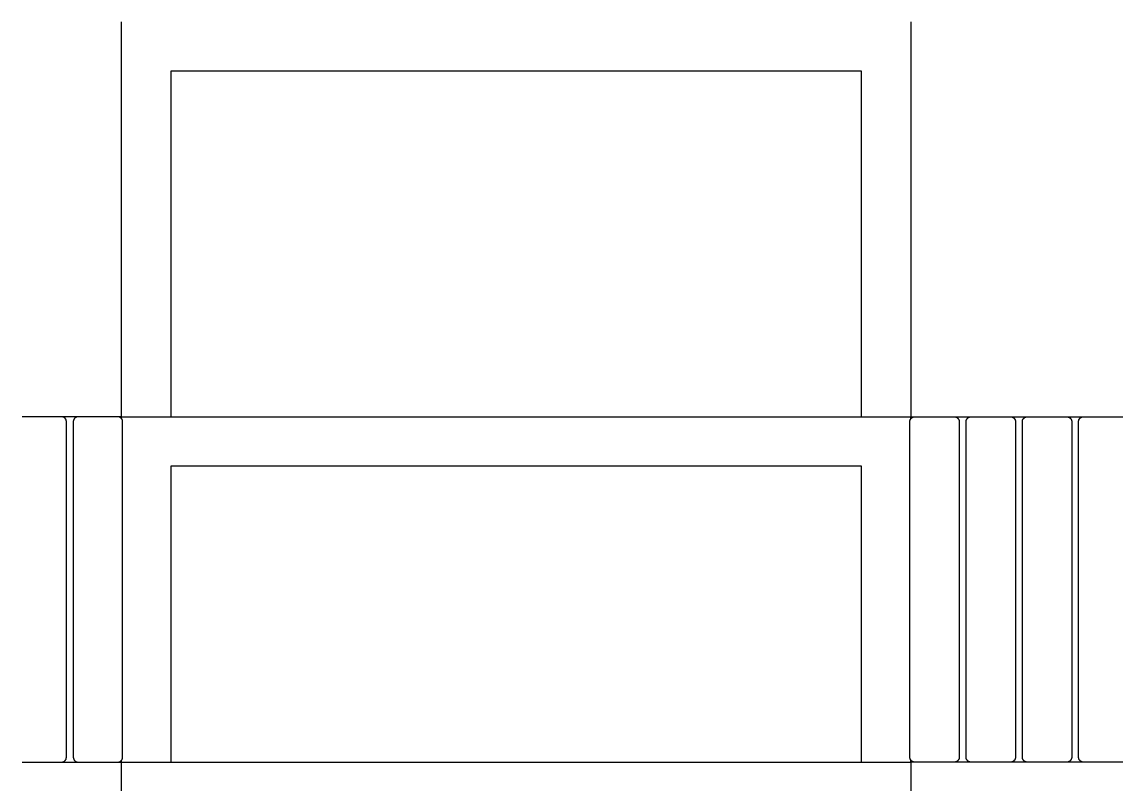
# Model space of a CAD drawing. Header units: millimetres. Extents: x -58335 to 291665, y -66693 to 213307.
# Drawn here: x 174853 to 175969, y -16275 to -15502 of the extents above; entities that cross this region are included whole.
import ezdxf

# ---------------------------------------------------------------- set-up
doc = ezdxf.new("R2010")
doc.units = ezdxf.units.MM
doc.header["$LTSCALE"] = 1000
for name, color, linetype in [('X-SITE$0$-MY-녹지', 254, 'Continuous'), ('X-SITE$0$-MY-시설선', 254, 'Continuous'), ('X-SITE$0$-MY-시설선 wood', 254, 'Continuous')]:
    doc.layers.add(name, color=color, linetype=linetype)
pattern_1 = [(0, (-29382.5, 14650.24), (317.5, 317.5), [158.75, -476.25]), (90, (-29303.13, 14570.87), (-317.5, 317.5), [158.75, -476.25])]

# ---------------------------------------------------------------- blocks, each defined once
blk = doc.blocks.new('X-SITE$0$GPSP-100')
at = {"layer": 'X-SITE$0$-MY-시설선'}
for points in [[(-400, -350), (-400, -750)], [(400, -750), (400, -350)], [(-350, -400), (350, -400)], [(-350, -750), (-350, -400)], [(350, -400), (350, -750)], [(-558.2, -750), (-574.8, -750)], [(-501.2, -750), (-517.8, -750)], [(-444.2, -750), (-460.8, -750)], [(-400, -750), (-403.8, -750)], [(400, -750), (-400, -750)], [(-400, -752), (-400, -750)], [(400, -752), (400, -750)], [(400, -750), (403.8, -750)], [(444.2, -750), (460.8, -750)], [(-350, -800), (350, -800)], [(-350, -1100), (-350, -800)], [(350, -800), (350, -1100)], [(-574.8, -1100), (-558.2, -1100)], [(-517.8, -1100), (-501.2, -1100)], [(-460.8, -1100), (-444.2, -1100)], [(-403.8, -1100), (-400, -1100)], [(-400, -1100), (-400, -1098)], [(-400, -1100), (-400, -1524.5)], [(400, -1100), (-400, -1100)], [(400, -1100), (400, -1098)], [(403.8, -1100), (400, -1100)], [(400, -1524.5), (400, -1100)], [(460.8, -1100), (444.2, -1100)]]:
    blk.add_lwpolyline(points, dxfattribs=at)
at = {"layer": 'X-SITE$0$-MY-시설선 wood'}
for points in [[(-575, -750), (-615, -750)], [(-570, -755), (-570, -754.9), (-570, -754.8), (-570, -754.7), (-570, -754.6), (-570, -754.4), (-570, -754.3), (-570.1, -754.2), (-570.1, -754.1), (-570.1, -754), (-570.1, -753.9), (-570.2, -753.7), (-570.2, -753.6), (-570.2, -753.5), (-570.3, -753.4), (-570.3, -753.3), (-570.4, -753.2), (-570.4, -753), (-570.4, -752.9), (-570.5, -752.8), (-570.6, -752.7), (-570.6, -752.6), (-570.7, -752.5), (-570.7, -752.4), (-570.8, -752.3), (-570.9, -752.2), (-571, -752.1), (-571, -751.9), (-571.1, -751.8), (-571.2, -751.7), (-571.3, -751.7), (-571.4, -751.6), (-571.5, -751.5), (-571.6, -751.4), (-571.7, -751.3), (-571.7, -751.2), (-571.8, -751.1), (-571.9, -751), (-572.1, -751), (-572.2, -750.9), (-572.3, -750.8), (-572.4, -750.7), (-572.5, -750.7), (-572.6, -750.6), (-572.7, -750.6), (-572.8, -750.5), (-572.9, -750.4), (-573, -750.4), (-573.2, -750.4), (-573.3, -750.3), (-573.4, -750.3), (-573.5, -750.2), (-573.6, -750.2), (-573.7, -750.2), (-573.9, -750.1), (-574, -750.1), (-574.1, -750.1), (-574.2, -750.1), (-574.3, -750), (-574.4, -750), (-574.6, -750), (-574.7, -750), (-574.8, -750), (-574.9, -750), (-575, -750)], [(-570, -1095), (-570, -755)], [(-558, -750), (-558.1, -750), (-558.2, -750), (-558.3, -750), (-558.4, -750), (-558.6, -750), (-558.7, -750), (-558.8, -750.1), (-558.9, -750.1), (-559, -750.1), (-559.1, -750.1), (-559.3, -750.2), (-559.4, -750.2), (-559.5, -750.2), (-559.6, -750.3), (-559.7, -750.3), (-559.8, -750.4), (-560, -750.4), (-560.1, -750.4), (-560.2, -750.5), (-560.3, -750.6), (-560.4, -750.6), (-560.5, -750.7), (-560.6, -750.7), (-560.7, -750.8), (-560.8, -750.9), (-560.9, -751), (-561.1, -751), (-561.2, -751.1), (-561.3, -751.2), (-561.3, -751.3), (-561.4, -751.4), (-561.5, -751.5), (-561.6, -751.6), (-561.7, -751.7), (-561.8, -751.7), (-561.9, -751.8), (-562, -751.9), (-562, -752.1), (-562.1, -752.2), (-562.2, -752.3), (-562.3, -752.4), (-562.3, -752.5), (-562.4, -752.6), (-562.4, -752.7), (-562.5, -752.8), (-562.6, -752.9), (-562.6, -753), (-562.6, -753.2), (-562.7, -753.3), (-562.7, -753.4), (-562.8, -753.5), (-562.8, -753.6), (-562.8, -753.7), (-562.9, -753.9), (-562.9, -754), (-562.9, -754.1), (-562.9, -754.2), (-563, -754.3), (-563, -754.4), (-563, -754.6), (-563, -754.7), (-563, -754.8), (-563, -754.9), (-563, -755)], [(-563, -755), (-563, -1095)], [(-518, -750), (-558, -750)], [(-513, -755), (-513, -754.9), (-513, -754.8), (-513, -754.7), (-513, -754.6), (-513, -754.4), (-513, -754.3), (-513.1, -754.2), (-513.1, -754.1), (-513.1, -754), (-513.1, -753.9), (-513.2, -753.7), (-513.2, -753.6), (-513.2, -753.5), (-513.3, -753.4), (-513.3, -753.3), (-513.4, -753.2), (-513.4, -753), (-513.4, -752.9), (-513.5, -752.8), (-513.6, -752.7), (-513.6, -752.6), (-513.7, -752.5), (-513.7, -752.4), (-513.8, -752.3), (-513.9, -752.2), (-514, -752.1), (-514, -751.9), (-514.1, -751.8), (-514.2, -751.7), (-514.3, -751.7), (-514.4, -751.6), (-514.5, -751.5), (-514.6, -751.4), (-514.7, -751.3), (-514.7, -751.2), (-514.8, -751.1), (-514.9, -751), (-515.1, -751), (-515.2, -750.9), (-515.3, -750.8), (-515.4, -750.7), (-515.5, -750.7), (-515.6, -750.6), (-515.7, -750.6), (-515.8, -750.5), (-515.9, -750.4), (-516, -750.4), (-516.2, -750.4), (-516.3, -750.3), (-516.4, -750.3), (-516.5, -750.2), (-516.6, -750.2), (-516.7, -750.2), (-516.9, -750.1), (-517, -750.1), (-517.1, -750.1), (-517.2, -750.1), (-517.3, -750), (-517.4, -750), (-517.6, -750), (-517.7, -750), (-517.8, -750), (-517.9, -750), (-518, -750)], [(-513, -1095), (-513, -755)], [(-501, -750), (-501.1, -750), (-501.2, -750), (-501.3, -750), (-501.4, -750), (-501.6, -750), (-501.7, -750), (-501.8, -750.1), (-501.9, -750.1), (-502, -750.1), (-502.1, -750.1), (-502.3, -750.2), (-502.4, -750.2), (-502.5, -750.2), (-502.6, -750.3), (-502.7, -750.3), (-502.8, -750.4), (-503, -750.4), (-503.1, -750.4), (-503.2, -750.5), (-503.3, -750.6), (-503.4, -750.6), (-503.5, -750.7), (-503.6, -750.7), (-503.7, -750.8), (-503.8, -750.9), (-503.9, -751), (-504.1, -751), (-504.2, -751.1), (-504.3, -751.2), (-504.3, -751.3), (-504.4, -751.4), (-504.5, -751.5), (-504.6, -751.6), (-504.7, -751.7), (-504.8, -751.7), (-504.9, -751.8), (-505, -751.9), (-505, -752.1), (-505.1, -752.2), (-505.2, -752.3), (-505.3, -752.4), (-505.3, -752.5), (-505.4, -752.6), (-505.4, -752.7), (-505.5, -752.8), (-505.6, -752.9), (-505.6, -753), (-505.6, -753.2), (-505.7, -753.3), (-505.7, -753.4), (-505.8, -753.5), (-505.8, -753.6), (-505.8, -753.7), (-505.9, -753.9), (-505.9, -754), (-505.9, -754.1), (-505.9, -754.2), (-506, -754.3), (-506, -754.4), (-506, -754.6), (-506, -754.7), (-506, -754.8), (-506, -754.9), (-506, -755)], [(-506, -755), (-506, -1095)], [(-461, -750), (-501, -750)], [(-456, -755), (-456, -754.9), (-456, -754.8), (-456, -754.7), (-456, -754.6), (-456, -754.4), (-456, -754.3), (-456.1, -754.2), (-456.1, -754.1), (-456.1, -754), (-456.1, -753.9), (-456.2, -753.7), (-456.2, -753.6), (-456.2, -753.5), (-456.3, -753.4), (-456.3, -753.3), (-456.4, -753.2), (-456.4, -753), (-456.4, -752.9), (-456.5, -752.8), (-456.6, -752.7), (-456.6, -752.6), (-456.7, -752.5), (-456.7, -752.4), (-456.8, -752.3), (-456.9, -752.2), (-457, -752.1), (-457, -751.9), (-457.1, -751.8), (-457.2, -751.7), (-457.3, -751.7), (-457.4, -751.6), (-457.5, -751.5), (-457.6, -751.4), (-457.7, -751.3), (-457.7, -751.2), (-457.8, -751.1), (-457.9, -751), (-458.1, -751), (-458.2, -750.9), (-458.3, -750.8), (-458.4, -750.7), (-458.5, -750.7), (-458.6, -750.6), (-458.7, -750.6), (-458.8, -750.5), (-458.9, -750.4), (-459, -750.4), (-459.2, -750.4), (-459.3, -750.3), (-459.4, -750.3), (-459.5, -750.2), (-459.6, -750.2), (-459.7, -750.2), (-459.9, -750.1), (-460, -750.1), (-460.1, -750.1), (-460.2, -750.1), (-460.3, -750), (-460.4, -750), (-460.6, -750), (-460.7, -750), (-460.8, -750), (-460.9, -750), (-461, -750)], [(-456, -1095), (-456, -755)], [(-444, -750), (-444.1, -750), (-444.2, -750), (-444.3, -750), (-444.4, -750), (-444.6, -750), (-444.7, -750), (-444.8, -750.1), (-444.9, -750.1), (-445, -750.1), (-445.1, -750.1), (-445.3, -750.2), (-445.4, -750.2), (-445.5, -750.2), (-445.6, -750.3), (-445.7, -750.3), (-445.8, -750.4), (-446, -750.4), (-446.1, -750.4), (-446.2, -750.5), (-446.3, -750.6), (-446.4, -750.6), (-446.5, -750.7), (-446.6, -750.7), (-446.7, -750.8), (-446.8, -750.9), (-446.9, -751), (-447.1, -751), (-447.2, -751.1), (-447.3, -751.2), (-447.3, -751.3), (-447.4, -751.4), (-447.5, -751.5), (-447.6, -751.6), (-447.7, -751.7), (-447.8, -751.7), (-447.9, -751.8), (-448, -751.9), (-448, -752.1), (-448.1, -752.2), (-448.2, -752.3), (-448.3, -752.4), (-448.3, -752.5), (-448.4, -752.6), (-448.4, -752.7), (-448.5, -752.8), (-448.6, -752.9), (-448.6, -753), (-448.6, -753.2), (-448.7, -753.3), (-448.7, -753.4), (-448.8, -753.5), (-448.8, -753.6), (-448.8, -753.7), (-448.9, -753.9), (-448.9, -754), (-448.9, -754.1), (-448.9, -754.2), (-449, -754.3), (-449, -754.4), (-449, -754.6), (-449, -754.7), (-449, -754.8), (-449, -754.9), (-449, -755)], [(-449, -755), (-449, -1095)], [(-404, -750), (-444, -750)], [(-399, -755), (-399, -754.9), (-399, -754.8), (-399, -754.7), (-399, -754.6), (-399, -754.4), (-399, -754.3), (-399.1, -754.2), (-399.1, -754.1), (-399.1, -754), (-399.1, -753.9), (-399.2, -753.7), (-399.2, -753.6), (-399.2, -753.5), (-399.3, -753.4), (-399.3, -753.3), (-399.4, -753.2), (-399.4, -753), (-399.4, -752.9), (-399.5, -752.8), (-399.6, -752.7), (-399.6, -752.6), (-399.7, -752.5), (-399.7, -752.4), (-399.8, -752.3), (-399.9, -752.2), (-400, -752.1), (-400, -751.9), (-400.1, -751.8), (-400.2, -751.7), (-400.3, -751.7), (-400.4, -751.6), (-400.5, -751.5), (-400.6, -751.4), (-400.7, -751.3), (-400.7, -751.2), (-400.8, -751.1), (-400.9, -751), (-401.1, -751), (-401.2, -750.9), (-401.3, -750.8), (-401.4, -750.7), (-401.5, -750.7), (-401.6, -750.6), (-401.7, -750.6), (-401.8, -750.5), (-401.9, -750.4), (-402, -750.4), (-402.2, -750.4), (-402.3, -750.3), (-402.4, -750.3), (-402.5, -750.2), (-402.6, -750.2), (-402.7, -750.2), (-402.9, -750.1), (-403, -750.1), (-403.1, -750.1), (-403.2, -750.1), (-403.3, -750), (-403.4, -750), (-403.6, -750), (-403.7, -750), (-403.8, -750), (-403.9, -750), (-404, -750)], [(-399, -1095), (-399, -755)], [(399, -755), (399, -754.9), (399, -754.8), (399, -754.7), (399, -754.6), (399, -754.4), (399, -754.3), (399.1, -754.2), (399.1, -754.1), (399.1, -754), (399.1, -753.9), (399.2, -753.7), (399.2, -753.6), (399.2, -753.5), (399.3, -753.4), (399.3, -753.3), (399.4, -753.2), (399.4, -753), (399.4, -752.9), (399.5, -752.8), (399.6, -752.7), (399.6, -752.6), (399.7, -752.5), (399.7, -752.4), (399.8, -752.3), (399.9, -752.2), (400, -752.1), (400, -751.9), (400.1, -751.8), (400.2, -751.7), (400.3, -751.7), (400.4, -751.6), (400.5, -751.5), (400.6, -751.4), (400.7, -751.3), (400.7, -751.2), (400.8, -751.1), (400.9, -751), (401.1, -751), (401.2, -750.9), (401.3, -750.8), (401.4, -750.7), (401.5, -750.7), (401.6, -750.6), (401.7, -750.6), (401.8, -750.5), (401.9, -750.4), (402, -750.4), (402.2, -750.4), (402.3, -750.3), (402.4, -750.3), (402.5, -750.2), (402.6, -750.2), (402.7, -750.2), (402.9, -750.1), (403, -750.1), (403.1, -750.1), (403.2, -750.1), (403.3, -750), (403.4, -750), (403.6, -750), (403.7, -750), (403.8, -750), (403.9, -750), (404, -750)], [(399, -1095), (399, -755)], [(404, -750), (444, -750)], [(444, -750), (444.1, -750), (444.2, -750), (444.3, -750), (444.4, -750), (444.6, -750), (444.7, -750), (444.8, -750.1), (444.9, -750.1), (445, -750.1), (445.1, -750.1), (445.3, -750.2), (445.4, -750.2), (445.5, -750.2), (445.6, -750.3), (445.7, -750.3), (445.8, -750.4), (446, -750.4), (446.1, -750.4), (446.2, -750.5), (446.3, -750.6), (446.4, -750.6), (446.5, -750.7), (446.6, -750.7), (446.7, -750.8), (446.8, -750.9), (446.9, -751), (447.1, -751), (447.2, -751.1), (447.3, -751.2), (447.3, -751.3), (447.4, -751.4), (447.5, -751.5), (447.6, -751.6), (447.7, -751.7), (447.8, -751.7), (447.9, -751.8), (448, -751.9), (448, -752.1), (448.1, -752.2), (448.2, -752.3), (448.3, -752.4), (448.3, -752.5), (448.4, -752.6), (448.4, -752.7), (448.5, -752.8), (448.6, -752.9), (448.6, -753), (448.6, -753.2), (448.7, -753.3), (448.7, -753.4), (448.8, -753.5), (448.8, -753.6), (448.8, -753.7), (448.9, -753.9), (448.9, -754), (448.9, -754.1), (448.9, -754.2), (449, -754.3), (449, -754.4), (449, -754.6), (449, -754.7), (449, -754.8), (449, -754.9), (449, -755)], [(449, -755), (449, -1095)], [(456, -755), (456, -754.9), (456, -754.8), (456, -754.7), (456, -754.6), (456, -754.4), (456, -754.3), (456.1, -754.2), (456.1, -754.1), (456.1, -754), (456.1, -753.9), (456.2, -753.7), (456.2, -753.6), (456.2, -753.5), (456.3, -753.4), (456.3, -753.3), (456.4, -753.2), (456.4, -753), (456.4, -752.9), (456.5, -752.8), (456.6, -752.7), (456.6, -752.6), (456.7, -752.5), (456.7, -752.4), (456.8, -752.3), (456.9, -752.2), (457, -752.1), (457, -751.9), (457.1, -751.8), (457.2, -751.7), (457.3, -751.7), (457.4, -751.6), (457.5, -751.5), (457.6, -751.4), (457.7, -751.3), (457.7, -751.2), (457.8, -751.1), (457.9, -751), (458.1, -751), (458.2, -750.9), (458.3, -750.8), (458.4, -750.7), (458.5, -750.7), (458.6, -750.6), (458.7, -750.6), (458.8, -750.5), (458.9, -750.4), (459, -750.4), (459.2, -750.4), (459.3, -750.3), (459.4, -750.3), (459.5, -750.2), (459.6, -750.2), (459.7, -750.2), (459.9, -750.1), (460, -750.1), (460.1, -750.1), (460.2, -750.1), (460.3, -750), (460.4, -750), (460.6, -750), (460.7, -750), (460.8, -750), (460.9, -750), (461, -750)], [(456, -1095), (456, -755)], [(461, -750), (501, -750)], [(-615, -1100), (-575, -1100)], [(-575, -1100), (-574.9, -1100), (-574.8, -1100), (-574.7, -1100), (-574.6, -1100), (-574.4, -1100), (-574.3, -1100), (-574.2, -1099.9), (-574.1, -1099.9), (-574, -1099.9), (-573.9, -1099.9), (-573.7, -1099.8), (-573.6, -1099.8), (-573.5, -1099.8), (-573.4, -1099.7), (-573.3, -1099.7), (-573.2, -1099.6), (-573, -1099.6), (-572.9, -1099.6), (-572.8, -1099.5), (-572.7, -1099.4), (-572.6, -1099.4), (-572.5, -1099.3), (-572.4, -1099.3), (-572.3, -1099.2), (-572.2, -1099.1), (-572.1, -1099), (-571.9, -1099), (-571.8, -1098.9), (-571.7, -1098.8), (-571.7, -1098.7), (-571.6, -1098.6), (-571.5, -1098.5), (-571.4, -1098.4), (-571.3, -1098.3), (-571.2, -1098.3), (-571.1, -1098.2), (-571, -1098.1), (-571, -1097.9), (-570.9, -1097.8), (-570.8, -1097.7), (-570.7, -1097.6), (-570.7, -1097.5), (-570.6, -1097.4), (-570.6, -1097.3), (-570.5, -1097.2), (-570.4, -1097.1), (-570.4, -1097), (-570.4, -1096.8), (-570.3, -1096.7), (-570.3, -1096.6), (-570.2, -1096.5), (-570.2, -1096.4), (-570.2, -1096.3), (-570.1, -1096.1), (-570.1, -1096), (-570.1, -1095.9), (-570.1, -1095.8), (-570, -1095.7), (-570, -1095.6), (-570, -1095.4), (-570, -1095.3), (-570, -1095.2), (-570, -1095.1), (-570, -1095)], [(-563, -1095), (-563, -1095.1), (-563, -1095.2), (-563, -1095.3), (-563, -1095.4), (-563, -1095.6), (-563, -1095.7), (-562.9, -1095.8), (-562.9, -1095.9), (-562.9, -1096), (-562.9, -1096.1), (-562.8, -1096.3), (-562.8, -1096.4), (-562.8, -1096.5), (-562.7, -1096.6), (-562.7, -1096.7), (-562.6, -1096.8), (-562.6, -1097), (-562.6, -1097.1), (-562.5, -1097.2), (-562.4, -1097.3), (-562.4, -1097.4), (-562.3, -1097.5), (-562.3, -1097.6), (-562.2, -1097.7), (-562.1, -1097.8), (-562, -1097.9), (-562, -1098.1), (-561.9, -1098.2), (-561.8, -1098.3), (-561.7, -1098.3), (-561.6, -1098.4), (-561.5, -1098.5), (-561.4, -1098.6), (-561.3, -1098.7), (-561.3, -1098.8), (-561.2, -1098.9), (-561.1, -1099), (-560.9, -1099), (-560.8, -1099.1), (-560.7, -1099.2), (-560.6, -1099.3), (-560.5, -1099.3), (-560.4, -1099.4), (-560.3, -1099.4), (-560.2, -1099.5), (-560.1, -1099.6), (-560, -1099.6), (-559.8, -1099.6), (-559.7, -1099.7), (-559.6, -1099.7), (-559.5, -1099.8), (-559.4, -1099.8), (-559.3, -1099.8), (-559.1, -1099.9), (-559, -1099.9), (-558.9, -1099.9), (-558.8, -1099.9), (-558.7, -1100), (-558.6, -1100), (-558.4, -1100), (-558.3, -1100), (-558.2, -1100), (-558.1, -1100), (-558, -1100)], [(-558, -1100), (-518, -1100)], [(-518, -1100), (-517.9, -1100), (-517.8, -1100), (-517.7, -1100), (-517.6, -1100), (-517.4, -1100), (-517.3, -1100), (-517.2, -1099.9), (-517.1, -1099.9), (-517, -1099.9), (-516.9, -1099.9), (-516.7, -1099.8), (-516.6, -1099.8), (-516.5, -1099.8), (-516.4, -1099.7), (-516.3, -1099.7), (-516.2, -1099.6), (-516, -1099.6), (-515.9, -1099.6), (-515.8, -1099.5), (-515.7, -1099.4), (-515.6, -1099.4), (-515.5, -1099.3), (-515.4, -1099.3), (-515.3, -1099.2), (-515.2, -1099.1), (-515.1, -1099), (-514.9, -1099), (-514.8, -1098.9), (-514.7, -1098.8), (-514.7, -1098.7), (-514.6, -1098.6), (-514.5, -1098.5), (-514.4, -1098.4), (-514.3, -1098.3), (-514.2, -1098.3), (-514.1, -1098.2), (-514, -1098.1), (-514, -1097.9), (-513.9, -1097.8), (-513.8, -1097.7), (-513.7, -1097.6), (-513.7, -1097.5), (-513.6, -1097.4), (-513.6, -1097.3), (-513.5, -1097.2), (-513.4, -1097.1), (-513.4, -1097), (-513.4, -1096.8), (-513.3, -1096.7), (-513.3, -1096.6), (-513.2, -1096.5), (-513.2, -1096.4), (-513.2, -1096.3), (-513.1, -1096.1), (-513.1, -1096), (-513.1, -1095.9), (-513.1, -1095.8), (-513, -1095.7), (-513, -1095.6), (-513, -1095.4), (-513, -1095.3), (-513, -1095.2), (-513, -1095.1), (-513, -1095)], [(-506, -1095), (-506, -1095.1), (-506, -1095.2), (-506, -1095.3), (-506, -1095.4), (-506, -1095.6), (-506, -1095.7), (-505.9, -1095.8), (-505.9, -1095.9), (-505.9, -1096), (-505.9, -1096.1), (-505.8, -1096.3), (-505.8, -1096.4), (-505.8, -1096.5), (-505.7, -1096.6), (-505.7, -1096.7), (-505.6, -1096.8), (-505.6, -1097), (-505.6, -1097.1), (-505.5, -1097.2), (-505.4, -1097.3), (-505.4, -1097.4), (-505.3, -1097.5), (-505.3, -1097.6), (-505.2, -1097.7), (-505.1, -1097.8), (-505, -1097.9), (-505, -1098.1), (-504.9, -1098.2), (-504.8, -1098.3), (-504.7, -1098.3), (-504.6, -1098.4), (-504.5, -1098.5), (-504.4, -1098.6), (-504.3, -1098.7), (-504.3, -1098.8), (-504.2, -1098.9), (-504.1, -1099), (-503.9, -1099), (-503.8, -1099.1), (-503.7, -1099.2), (-503.6, -1099.3), (-503.5, -1099.3), (-503.4, -1099.4), (-503.3, -1099.4), (-503.2, -1099.5), (-503.1, -1099.6), (-503, -1099.6), (-502.8, -1099.6), (-502.7, -1099.7), (-502.6, -1099.7), (-502.5, -1099.8), (-502.4, -1099.8), (-502.3, -1099.8), (-502.1, -1099.9), (-502, -1099.9), (-501.9, -1099.9), (-501.8, -1099.9), (-501.7, -1100), (-501.6, -1100), (-501.4, -1100), (-501.3, -1100), (-501.2, -1100), (-501.1, -1100), (-501, -1100)], [(-501, -1100), (-461, -1100)], [(-461, -1100), (-460.9, -1100), (-460.8, -1100), (-460.7, -1100), (-460.6, -1100), (-460.4, -1100), (-460.3, -1100), (-460.2, -1099.9), (-460.1, -1099.9), (-460, -1099.9), (-459.9, -1099.9), (-459.7, -1099.8), (-459.6, -1099.8), (-459.5, -1099.8), (-459.4, -1099.7), (-459.3, -1099.7), (-459.2, -1099.6), (-459, -1099.6), (-458.9, -1099.6), (-458.8, -1099.5), (-458.7, -1099.4), (-458.6, -1099.4), (-458.5, -1099.3), (-458.4, -1099.3), (-458.3, -1099.2), (-458.2, -1099.1), (-458.1, -1099), (-457.9, -1099), (-457.8, -1098.9), (-457.7, -1098.8), (-457.7, -1098.7), (-457.6, -1098.6), (-457.5, -1098.5), (-457.4, -1098.4), (-457.3, -1098.3), (-457.2, -1098.3), (-457.1, -1098.2), (-457, -1098.1), (-457, -1097.9), (-456.9, -1097.8), (-456.8, -1097.7), (-456.7, -1097.6), (-456.7, -1097.5), (-456.6, -1097.4), (-456.6, -1097.3), (-456.5, -1097.2), (-456.4, -1097.1), (-456.4, -1097), (-456.4, -1096.8), (-456.3, -1096.7), (-456.3, -1096.6), (-456.2, -1096.5), (-456.2, -1096.4), (-456.2, -1096.3), (-456.1, -1096.1), (-456.1, -1096), (-456.1, -1095.9), (-456.1, -1095.8), (-456, -1095.7), (-456, -1095.6), (-456, -1095.4), (-456, -1095.3), (-456, -1095.2), (-456, -1095.1), (-456, -1095)], [(-449, -1095), (-449, -1095.1), (-449, -1095.2), (-449, -1095.3), (-449, -1095.4), (-449, -1095.6), (-449, -1095.7), (-448.9, -1095.8), (-448.9, -1095.9), (-448.9, -1096), (-448.9, -1096.1), (-448.8, -1096.3), (-448.8, -1096.4), (-448.8, -1096.5), (-448.7, -1096.6), (-448.7, -1096.7), (-448.6, -1096.8), (-448.6, -1097), (-448.6, -1097.1), (-448.5, -1097.2), (-448.4, -1097.3), (-448.4, -1097.4), (-448.3, -1097.5), (-448.3, -1097.6), (-448.2, -1097.7), (-448.1, -1097.8), (-448, -1097.9), (-448, -1098.1), (-447.9, -1098.2), (-447.8, -1098.3), (-447.7, -1098.3), (-447.6, -1098.4), (-447.5, -1098.5), (-447.4, -1098.6), (-447.3, -1098.7), (-447.3, -1098.8), (-447.2, -1098.9), (-447.1, -1099), (-446.9, -1099), (-446.8, -1099.1), (-446.7, -1099.2), (-446.6, -1099.3), (-446.5, -1099.3), (-446.4, -1099.4), (-446.3, -1099.4), (-446.2, -1099.5), (-446.1, -1099.6), (-446, -1099.6), (-445.8, -1099.6), (-445.7, -1099.7), (-445.6, -1099.7), (-445.5, -1099.8), (-445.4, -1099.8), (-445.3, -1099.8), (-445.1, -1099.9), (-445, -1099.9), (-444.9, -1099.9), (-444.8, -1099.9), (-444.7, -1100), (-444.6, -1100), (-444.4, -1100), (-444.3, -1100), (-444.2, -1100), (-444.1, -1100), (-444, -1100)], [(-444, -1100), (-404, -1100)], [(-404, -1100), (-403.9, -1100), (-403.8, -1100), (-403.7, -1100), (-403.6, -1100), (-403.4, -1100), (-403.3, -1100), (-403.2, -1099.9), (-403.1, -1099.9), (-403, -1099.9), (-402.9, -1099.9), (-402.7, -1099.8), (-402.6, -1099.8), (-402.5, -1099.8), (-402.4, -1099.7), (-402.3, -1099.7), (-402.2, -1099.6), (-402, -1099.6), (-401.9, -1099.6), (-401.8, -1099.5), (-401.7, -1099.4), (-401.6, -1099.4), (-401.5, -1099.3), (-401.4, -1099.3), (-401.3, -1099.2), (-401.2, -1099.1), (-401.1, -1099), (-400.9, -1099), (-400.8, -1098.9), (-400.7, -1098.8), (-400.7, -1098.7), (-400.6, -1098.6), (-400.5, -1098.5), (-400.4, -1098.4), (-400.3, -1098.3), (-400.2, -1098.3), (-400.1, -1098.2), (-400, -1098.1), (-400, -1097.9), (-399.9, -1097.8), (-399.8, -1097.7), (-399.7, -1097.6), (-399.7, -1097.5), (-399.6, -1097.4), (-399.6, -1097.3), (-399.5, -1097.2), (-399.4, -1097.1), (-399.4, -1097), (-399.4, -1096.8), (-399.3, -1096.7), (-399.3, -1096.6), (-399.2, -1096.5), (-399.2, -1096.4), (-399.2, -1096.3), (-399.1, -1096.1), (-399.1, -1096), (-399.1, -1095.9), (-399.1, -1095.8), (-399, -1095.7), (-399, -1095.6), (-399, -1095.4), (-399, -1095.3), (-399, -1095.2), (-399, -1095.1), (-399, -1095)], [(404, -1100), (403.9, -1100), (403.8, -1100), (403.7, -1100), (403.6, -1100), (403.4, -1100), (403.3, -1100), (403.2, -1099.9), (403.1, -1099.9), (403, -1099.9), (402.9, -1099.9), (402.7, -1099.8), (402.6, -1099.8), (402.5, -1099.8), (402.4, -1099.7), (402.3, -1099.7), (402.2, -1099.6), (402, -1099.6), (401.9, -1099.6), (401.8, -1099.5), (401.7, -1099.4), (401.6, -1099.4), (401.5, -1099.3), (401.4, -1099.3), (401.3, -1099.2), (401.2, -1099.1), (401.1, -1099), (400.9, -1099), (400.8, -1098.9), (400.7, -1098.8), (400.7, -1098.7), (400.6, -1098.6), (400.5, -1098.5), (400.4, -1098.4), (400.3, -1098.3), (400.2, -1098.3), (400.1, -1098.2), (400, -1098.1), (400, -1097.9), (399.9, -1097.8), (399.8, -1097.7), (399.7, -1097.6), (399.7, -1097.5), (399.6, -1097.4), (399.6, -1097.3), (399.5, -1097.2), (399.4, -1097.1), (399.4, -1097), (399.4, -1096.8), (399.3, -1096.7), (399.3, -1096.6), (399.2, -1096.5), (399.2, -1096.4), (399.2, -1096.3), (399.1, -1096.1), (399.1, -1096), (399.1, -1095.9), (399.1, -1095.8), (399, -1095.7), (399, -1095.6), (399, -1095.4), (399, -1095.3), (399, -1095.2), (399, -1095.1), (399, -1095)], [(444, -1100), (404, -1100)], [(449, -1095), (449, -1095.1), (449, -1095.2), (449, -1095.3), (449, -1095.4), (449, -1095.6), (449, -1095.7), (448.9, -1095.8), (448.9, -1095.9), (448.9, -1096), (448.9, -1096.1), (448.8, -1096.3), (448.8, -1096.4), (448.8, -1096.5), (448.7, -1096.6), (448.7, -1096.7), (448.6, -1096.8), (448.6, -1097), (448.6, -1097.1), (448.5, -1097.2), (448.4, -1097.3), (448.4, -1097.4), (448.3, -1097.5), (448.3, -1097.6), (448.2, -1097.7), (448.1, -1097.8), (448, -1097.9), (448, -1098.1), (447.9, -1098.2), (447.8, -1098.3), (447.7, -1098.3), (447.6, -1098.4), (447.5, -1098.5), (447.4, -1098.6), (447.3, -1098.7), (447.3, -1098.8), (447.2, -1098.9), (447.1, -1099), (446.9, -1099), (446.8, -1099.1), (446.7, -1099.2), (446.6, -1099.3), (446.5, -1099.3), (446.4, -1099.4), (446.3, -1099.4), (446.2, -1099.5), (446.1, -1099.6), (446, -1099.6), (445.8, -1099.6), (445.7, -1099.7), (445.6, -1099.7), (445.5, -1099.8), (445.4, -1099.8), (445.3, -1099.8), (445.1, -1099.9), (445, -1099.9), (444.9, -1099.9), (444.8, -1099.9), (444.7, -1100), (444.6, -1100), (444.4, -1100), (444.3, -1100), (444.2, -1100), (444.1, -1100), (444, -1100)], [(461, -1100), (460.9, -1100), (460.8, -1100), (460.7, -1100), (460.6, -1100), (460.4, -1100), (460.3, -1100), (460.2, -1099.9), (460.1, -1099.9), (460, -1099.9), (459.9, -1099.9), (459.7, -1099.8), (459.6, -1099.8), (459.5, -1099.8), (459.4, -1099.7), (459.3, -1099.7), (459.2, -1099.6), (459, -1099.6), (458.9, -1099.6), (458.8, -1099.5), (458.7, -1099.4), (458.6, -1099.4), (458.5, -1099.3), (458.4, -1099.3), (458.3, -1099.2), (458.2, -1099.1), (458.1, -1099), (457.9, -1099), (457.8, -1098.9), (457.7, -1098.8), (457.7, -1098.7), (457.6, -1098.6), (457.5, -1098.5), (457.4, -1098.4), (457.3, -1098.3), (457.2, -1098.3), (457.1, -1098.2), (457, -1098.1), (457, -1097.9), (456.9, -1097.8), (456.8, -1097.7), (456.7, -1097.6), (456.7, -1097.5), (456.6, -1097.4), (456.6, -1097.3), (456.5, -1097.2), (456.4, -1097.1), (456.4, -1097), (456.4, -1096.8), (456.3, -1096.7), (456.3, -1096.6), (456.2, -1096.5), (456.2, -1096.4), (456.2, -1096.3), (456.1, -1096.1), (456.1, -1096), (456.1, -1095.9), (456.1, -1095.8), (456, -1095.7), (456, -1095.6), (456, -1095.4), (456, -1095.3), (456, -1095.2), (456, -1095.1), (456, -1095)], [(501, -1100), (461, -1100)]]:
    blk.add_lwpolyline(points, dxfattribs=at)
blk = doc.blocks.new('X-SITE$0$240910_L-1F')
at = {"layer": 'X-SITE$0$-MY-녹지'}
h = blk.add_hatch(dxfattribs=at)
h.set_pattern_fill('CROSS', color=256, scale=50, style=2)
h.set_pattern_definition(pattern_1)
edge = h.paths.add_edge_path()
edge.add_line((167850, -2045.3), (167850, 3516.6))
edge.add_arc((169000, 3516.6), 1150, 135, 180, ccw=False)
edge.add_line((168186.8, 4329.7), (170751, 6893.9))
edge.add_arc((170150, 7495), 850, 315, 360)
edge.add_line((171000, 7495), (171000, 10430.8))
edge.add_arc((170650, 10430.8), 350, 0, 90)
edge.add_line((170650, 10780.8), (169000, 10780.8))
edge.add_line((169000, 10780.8), (169000, 15580.8))
edge.add_line((169000, 15580.8), (171150, 15580.8))
edge.add_arc((171150, 15930.8), 350, 270, 360)
edge.add_line((171500, 15930.8), (171500, 18665.5))
edge.add_line((171500, 18665.5), (172500, 19665.5))
edge.add_line((172500, 19665.5), (172500, 33574.8))
edge.add_arc((171500, 32018.4), 1850, 57.2796, 90)
edge.add_line((171500, 33868.4), (163650, 33868.4))
edge.add_line((163650, 33868.4), (163650, -2251.6))
edge.add_line((163650, -2251.6), (118350, -2251.6))
edge.add_line((118350, -2251.6), (118350, 24610.8))
edge.add_arc((118000, 24610.8), 350, 0, 134.5656)
edge.add_line((117754.4, 24860.2), (112674.6, 19856.8))
edge.add_arc((113271.1, 19251.2), 850, 134.5656, 180)
edge.add_line((112421.1, 19251.2), (112421.1, -3601.6))
edge.add_arc((113271.1, -3601.6), 850, 180, 270)
edge.add_line((113271.1, -4451.6), (115271.1, -4451.6))
edge.add_line((115271.1, -4451.6), (117627.5, -6101.6))
edge.add_line((117627.5, -6101.6), (164145.7, -6101.6))
edge.add_line((164145.7, -6101.6), (167601, -2646.3))
edge.add_arc((167000, -2045.3), 850, 315, 360)
h = blk.add_hatch(dxfattribs=at)
h.set_pattern_fill('CROSS', color=256, scale=50, style=2)
h.set_pattern_definition(pattern_1)
edge = h.paths.add_edge_path()
edge.add_line((167850, -2045.3), (167850, 3516.6))
edge.add_arc((169000, 3516.6), 1150, 135, 180, ccw=False)
edge.add_line((168186.8, 4329.7), (170751, 6893.9))
edge.add_arc((170150, 7495), 850, 315, 360)
edge.add_line((171000, 7495), (171000, 10430.8))
edge.add_arc((170650, 10430.8), 350, 0, 90)
edge.add_line((170650, 10780.8), (169000, 10780.8))
edge.add_line((169000, 10780.8), (169000, 15580.8))
edge.add_line((169000, 15580.8), (171150, 15580.8))
edge.add_arc((171150, 15930.8), 350, 270, 360)
edge.add_line((171500, 15930.8), (171500, 18665.5))
edge.add_line((171500, 18665.5), (172500, 19665.5))
edge.add_line((172500, 19665.5), (172500, 33574.8))
edge.add_arc((171500, 32018.4), 1850, 57.2796, 90)
edge.add_line((171500, 33868.4), (163650, 33868.4))
edge.add_line((163650, 33868.4), (163650, -2251.6))
edge.add_line((163650, -2251.6), (118350, -2251.6))
edge.add_line((118350, -2251.6), (118350, 24610.8))
edge.add_arc((118000, 24610.8), 350, 0, 134.5656)
edge.add_line((117754.4, 24860.2), (112674.6, 19856.8))
edge.add_arc((113271.1, 19251.2), 850, 134.5656, 180)
edge.add_line((112421.1, 19251.2), (112421.1, -3601.6))
edge.add_arc((113271.1, -3601.6), 850, 180, 270)
edge.add_line((113271.1, -4451.6), (115271.1, -4451.6))
edge.add_line((115271.1, -4451.6), (117627.5, -6101.6))
edge.add_line((117627.5, -6101.6), (164145.7, -6101.6))
edge.add_line((164145.7, -6101.6), (167601, -2646.3))
edge.add_arc((167000, -2045.3), 850, 315, 360)
at = {"layer": 'X-SITE$0$-MY-시설선', "xscale": -1}
blk.add_blockref('X-SITE$0$GPSP-100', (145971.9, -501.6), dxfattribs=at)
blk.add_blockref('X-SITE$0$GPSP-100', (145971.9, -501.6), dxfattribs=at)

msp = doc.modelspace()

# ---------------------------------------------------------------- block references
msp.add_blockref('X-SITE$0$240910_L-1F', (29382.5, -14650.2))

doc.saveas('drawing.dxf')
